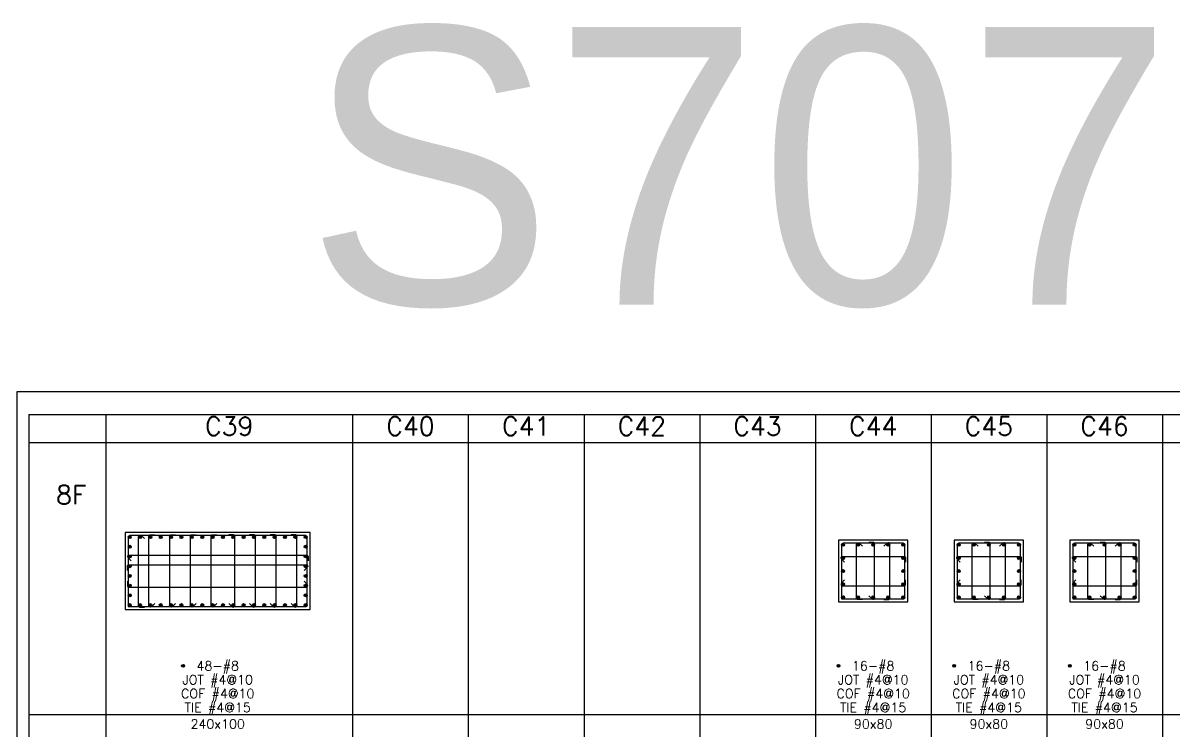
# Model space of a CAD drawing. Header units: millimetres. Extents: x 0 to 31920, y -6088 to 2522.
# Drawn here: x 19160 to 20651, y 1605 to 2522 of the extents above; entities that cross this region are included whole.
import ezdxf
from ezdxf.enums import TextEntityAlignment as Align

# ---------------------------------------------------------------- set-up
doc = ezdxf.new("R2010")
doc.units = ezdxf.units.MM
doc.header["$MEASUREMENT"] = 0
for name, color, linetype in [('DwFm', 7, 'Continuous'), ('S-DIM', 2, 'Continuous'), ('S-RC', 130, 'Continuous'), ('S-REINF', 6, 'Continuous'), ('S-REINFD', 201, 'Continuous'), ('S-STUD', 1, 'Continuous'), ('S-TEXT', 2, 'Continuous')]:
    doc.layers.add(name, color=color, linetype=linetype)
doc.styles.add('CS4', font='romans.shx', dxfattribs={"width": 0.8, "bigfont": 'lsp.shx'})
doc.styles.add('HELOPEN', font='helopen.shx')

# ---------------------------------------------------------------- blocks, each defined once
blk = doc.blocks.new('繪圖範圍')
blk.add_lwpolyline([(0, 51.1), (79.8, 51.1), (79.8, 0), (0, 0)], close=True)
blk = doc.blocks.new('A$C0be1ac68')
at = {"layer": 'S-REINFD'}
h = blk.add_hatch(color=256, dxfattribs=at)
edge = h.paths.add_edge_path()
edge.add_arc((30.9, 252.1), 1.91, 0, 360)
h = blk.add_hatch(color=256, dxfattribs=at)
edge = h.paths.add_edge_path()
edge.add_arc((44.3, 252.1), 1.91, 0, 360)
h = blk.add_hatch(color=256, dxfattribs=at)
edge = h.paths.add_edge_path()
edge.add_arc((57.8, 252.1), 1.91, 0, 360)
h = blk.add_hatch(color=256, dxfattribs=at)
edge = h.paths.add_edge_path()
edge.add_arc((71.2, 252.1), 1.91, 0, 360)
h = blk.add_hatch(color=256, dxfattribs=at)
edge = h.paths.add_edge_path()
edge.add_arc((84.6, 252.1), 1.91, 0, 360)
h = blk.add_hatch(color=256, dxfattribs=at)
edge = h.paths.add_edge_path()
edge.add_arc((98, 252.1), 1.91, 0, 360)
h = blk.add_hatch(color=256, dxfattribs=at)
edge = h.paths.add_edge_path()
edge.add_arc((111.4, 252.1), 1.91, 0, 360)
h = blk.add_hatch(color=256, dxfattribs=at)
edge = h.paths.add_edge_path()
edge.add_arc((124.9, 252.1), 1.91, 0, 360)
h = blk.add_hatch(color=256, dxfattribs=at)
edge = h.paths.add_edge_path()
edge.add_arc((138.3, 252.1), 1.91, 0, 360)
h = blk.add_hatch(color=256, dxfattribs=at)
edge = h.paths.add_edge_path()
edge.add_arc((151.7, 252.1), 1.91, 0, 360)
h = blk.add_hatch(color=256, dxfattribs=at)
edge = h.paths.add_edge_path()
edge.add_arc((165.1, 252.1), 1.91, 0, 360)
h = blk.add_hatch(color=256, dxfattribs=at)
edge = h.paths.add_edge_path()
edge.add_arc((178.6, 252.1), 1.91, 0, 360)
h = blk.add_hatch(color=256, dxfattribs=at)
edge = h.paths.add_edge_path()
edge.add_arc((192, 252.1), 1.91, 0, 360)
h = blk.add_hatch(color=256, dxfattribs=at)
edge = h.paths.add_edge_path()
edge.add_arc((205.4, 252.1), 1.91, 0, 360)
h = blk.add_hatch(color=256, dxfattribs=at)
edge = h.paths.add_edge_path()
edge.add_arc((218.8, 252.1), 1.91, 0, 360)
h = blk.add_hatch(color=256, dxfattribs=at)
edge = h.paths.add_edge_path()
edge.add_arc((232.2, 252.1), 1.91, 0, 360)
h = blk.add_hatch(color=256, dxfattribs=at)
edge = h.paths.add_edge_path()
edge.add_arc((245.7, 252.1), 1.91, 0, 360)
h = blk.add_hatch(color=256, dxfattribs=at)
edge = h.paths.add_edge_path()
edge.add_arc((259.1, 252.1), 1.91, 0, 360)
h = blk.add_hatch(color=256, dxfattribs=at)
edge = h.paths.add_edge_path()
edge.add_arc((30.9, 239.5), 1.91, 0, 360)
h = blk.add_hatch(color=256, dxfattribs=at)
edge = h.paths.add_edge_path()
edge.add_arc((259.1, 239.5), 1.91, 0, 360)
h = blk.add_hatch(color=256, dxfattribs=at)
edge = h.paths.add_edge_path()
edge.add_arc((30.9, 226.9), 1.91, 0, 360)
h = blk.add_hatch(color=256, dxfattribs=at)
edge = h.paths.add_edge_path()
edge.add_arc((259.1, 226.9), 1.91, 0, 360)
h = blk.add_hatch(color=256, dxfattribs=at)
edge = h.paths.add_edge_path()
edge.add_arc((30.9, 214.3), 1.91, 0, 360)
h = blk.add_hatch(color=256, dxfattribs=at)
edge = h.paths.add_edge_path()
edge.add_arc((259.1, 214.3), 1.91, 0, 360)
h = blk.add_hatch(color=256, dxfattribs=at)
edge = h.paths.add_edge_path()
edge.add_arc((30.9, 201.7), 1.91, 0, 360)
h = blk.add_hatch(color=256, dxfattribs=at)
edge = h.paths.add_edge_path()
edge.add_arc((259.1, 201.7), 1.91, 0, 360)
h = blk.add_hatch(color=256, dxfattribs=at)
edge = h.paths.add_edge_path()
edge.add_arc((30.9, 189.1), 1.91, 0, 360)
h = blk.add_hatch(color=256, dxfattribs=at)
edge = h.paths.add_edge_path()
edge.add_arc((259.1, 189.1), 1.91, 0, 360)
h = blk.add_hatch(color=256, dxfattribs=at)
edge = h.paths.add_edge_path()
edge.add_arc((30.9, 176.5), 1.91, 0, 360)
h = blk.add_hatch(color=256, dxfattribs=at)
edge = h.paths.add_edge_path()
edge.add_arc((30.9, 163.9), 1.91, 0, 360)
h = blk.add_hatch(color=256, dxfattribs=at)
edge = h.paths.add_edge_path()
edge.add_arc((44.3, 163.9), 1.91, 0, 360)
h = blk.add_hatch(color=256, dxfattribs=at)
edge = h.paths.add_edge_path()
edge.add_arc((57.8, 163.9), 1.91, 0, 360)
h = blk.add_hatch(color=256, dxfattribs=at)
edge = h.paths.add_edge_path()
edge.add_arc((71.2, 163.9), 1.91, 0, 360)
h = blk.add_hatch(color=256, dxfattribs=at)
edge = h.paths.add_edge_path()
edge.add_arc((84.6, 163.9), 1.91, 0, 360)
h = blk.add_hatch(color=256, dxfattribs=at)
edge = h.paths.add_edge_path()
edge.add_arc((98, 163.9), 1.91, 0, 360)
h = blk.add_hatch(color=256, dxfattribs=at)
edge = h.paths.add_edge_path()
edge.add_arc((111.4, 163.9), 1.91, 0, 360)
h = blk.add_hatch(color=256, dxfattribs=at)
edge = h.paths.add_edge_path()
edge.add_arc((124.9, 163.9), 1.91, 0, 360)
h = blk.add_hatch(color=256, dxfattribs=at)
edge = h.paths.add_edge_path()
edge.add_arc((138.3, 163.9), 1.91, 0, 360)
h = blk.add_hatch(color=256, dxfattribs=at)
edge = h.paths.add_edge_path()
edge.add_arc((151.7, 163.9), 1.91, 0, 360)
h = blk.add_hatch(color=256, dxfattribs=at)
edge = h.paths.add_edge_path()
edge.add_arc((165.1, 163.9), 1.91, 0, 360)
h = blk.add_hatch(color=256, dxfattribs=at)
edge = h.paths.add_edge_path()
edge.add_arc((178.6, 163.9), 1.91, 0, 360)
h = blk.add_hatch(color=256, dxfattribs=at)
edge = h.paths.add_edge_path()
edge.add_arc((192, 163.9), 1.91, 0, 360)
h = blk.add_hatch(color=256, dxfattribs=at)
edge = h.paths.add_edge_path()
edge.add_arc((205.4, 163.9), 1.91, 0, 360)
h = blk.add_hatch(color=256, dxfattribs=at)
edge = h.paths.add_edge_path()
edge.add_arc((218.8, 163.9), 1.91, 0, 360)
h = blk.add_hatch(color=256, dxfattribs=at)
edge = h.paths.add_edge_path()
edge.add_arc((232.2, 163.9), 1.91, 0, 360)
h = blk.add_hatch(color=256, dxfattribs=at)
edge = h.paths.add_edge_path()
edge.add_arc((245.7, 163.9), 1.91, 0, 360)
h = blk.add_hatch(color=256, dxfattribs=at)
edge = h.paths.add_edge_path()
edge.add_arc((259.1, 176.5), 1.91, 0, 360)
h = blk.add_hatch(color=256, dxfattribs=at)
edge = h.paths.add_edge_path()
edge.add_arc((259.1, 163.9), 1.91, 0, 360)
h = blk.add_hatch(color=256, dxfattribs=at)
edge = h.paths.add_edge_path()
edge.add_arc((100, 85), 1.91, 0, 360)
at = {"layer": 'S-RC'}
blk.add_lwpolyline([(25, 158), (265, 158), (265, 258), (25, 258), (25, 158)], dxfattribs=at)
at = {"layer": 'S-REINF', "color": 2}
for points in [[(29, 162), (259.1, 162, 0.414214), (261, 163.9), (261, 252.1, 0.414214), (259.1, 254), (30.9, 254, 0.414214), (29, 252.1), (29, 162)], [(49.9, 160.9), (44.3, 160.9, -0.414214), (42.4, 162.8), (42.4, 252.8, -0.653352), (45.6, 254.2), (49.9, 250.2)], [(63.3, 165.8), (59, 161.8, -0.653352), (55.8, 163.2), (55.8, 253.2, -0.414214), (57.7, 255.1), (63.3, 255.1)], [(90.2, 165.8), (85.9, 161.8, -0.653352), (82.7, 163.2), (82.7, 253.2, -0.414214), (84.6, 255.1), (90.2, 255.1)], [(117, 165.8), (112.7, 161.8, -0.653352), (109.5, 163.2), (109.5, 253.2, -0.414214), (111.4, 255.1), (117, 255.1)], [(143.9, 165.8), (139.6, 161.8, -0.653352), (136.4, 163.2), (136.4, 253.2, -0.414214), (138.3, 255.1), (143.9, 255.1)], [(159.5, 165.8), (163.9, 161.8, 0.653352), (167, 163.2), (167, 253.2, 0.414214), (165.1, 255.1), (159.5, 255.1)], [(186.4, 165.8), (190.7, 161.8, 0.653352), (193.9, 163.2), (193.9, 253.2, 0.414214), (192, 255.1), (186.4, 255.1)], [(213.2, 165.8), (217.5, 161.8, 0.653352), (220.7, 163.2), (220.7, 253.2, 0.414214), (218.8, 255.1), (213.2, 255.1)], [(240.1, 165.8), (244.4, 161.8, 0.653352), (247.6, 163.2), (247.6, 253.2, 0.414214), (245.7, 255.1), (240.1, 255.1)], [(32.8, 221.3), (28.8, 225.6, -0.653352), (30.2, 228.8), (260.2, 228.8, -0.414214), (262.1, 226.9), (262.1, 221.3)], [(27.9, 208.7), (27.9, 214.3, -0.414214), (29.8, 216.2), (259.8, 216.2, -0.653352), (261.2, 213), (257.2, 208.7)], [(27.9, 194.7), (27.9, 189.1, 0.414214), (29.8, 187.2), (259.8, 187.2, 0.653352), (261.2, 190.4), (257.2, 194.7)]]:
    blk.add_lwpolyline(points, format="xyb", dxfattribs=at)
at = {"layer": 'S-REINFD'}
for centre in [(30.9, 252.1), (44.3, 252.1), (57.8, 252.1), (71.2, 252.1), (84.6, 252.1), (98, 252.1), (111.4, 252.1), (124.9, 252.1), (138.3, 252.1), (151.7, 252.1), (165.1, 252.1), (178.6, 252.1), (192, 252.1), (205.4, 252.1), (218.8, 252.1), (232.2, 252.1), (245.7, 252.1), (259.1, 252.1), (30.9, 239.5), (259.1, 239.5), (30.9, 226.9), (259.1, 226.9), (30.9, 214.3), (259.1, 214.3), (30.9, 201.7), (259.1, 201.7), (30.9, 189.1), (259.1, 189.1), (30.9, 176.5), (30.9, 163.9), (44.3, 163.9), (57.8, 163.9), (71.2, 163.9), (84.6, 163.9), (98, 163.9), (111.4, 163.9), (124.9, 163.9), (138.3, 163.9), (151.7, 163.9), (165.1, 163.9), (178.6, 163.9), (192, 163.9), (205.4, 163.9), (218.8, 163.9), (232.2, 163.9), (245.7, 163.9), (259.1, 176.5), (259.1, 163.9), (100, 85)]:
    blk.add_circle(centre, 1.91, dxfattribs=at)
at = {"layer": 'S-TEXT', "style": 'CS4'}
for s, p in [('48-#8', (145, 79)), ('JOT #4@10', (145, 61)), ('COF #4@10', (145, 43)), ('TIE #4@15', (145, 25)), ('240x100', (145, 3.5))]:
    blk.add_text(s, height=12, dxfattribs=at).set_placement(p, align=Align.CENTER)
blk = doc.blocks.new('A$Cf9758ce0')
at = {"layer": 'S-REINFD'}
h = blk.add_hatch(color=256, dxfattribs=at)
edge = h.paths.add_edge_path()
edge.add_arc((35.9, 242.1), 1.91, 0, 360)
h = blk.add_hatch(color=256, dxfattribs=at)
edge = h.paths.add_edge_path()
edge.add_arc((55.5, 242.1), 1.91, 0, 360)
h = blk.add_hatch(color=256, dxfattribs=at)
edge = h.paths.add_edge_path()
edge.add_arc((75, 242.1), 1.91, 0, 360)
h = blk.add_hatch(color=256, dxfattribs=at)
edge = h.paths.add_edge_path()
edge.add_arc((94.5, 242.1), 1.91, 0, 360)
h = blk.add_hatch(color=256, dxfattribs=at)
edge = h.paths.add_edge_path()
edge.add_arc((114.1, 242.1), 1.91, 0, 360)
h = blk.add_hatch(color=256, dxfattribs=at)
edge = h.paths.add_edge_path()
edge.add_arc((35.9, 225), 1.91, 0, 360)
h = blk.add_hatch(color=256, dxfattribs=at)
edge = h.paths.add_edge_path()
edge.add_arc((114.1, 225), 1.91, 0, 360)
h = blk.add_hatch(color=256, dxfattribs=at)
edge = h.paths.add_edge_path()
edge.add_arc((35.9, 208), 1.91, 0, 360)
h = blk.add_hatch(color=256, dxfattribs=at)
edge = h.paths.add_edge_path()
edge.add_arc((114.1, 208), 1.91, 0, 360)
h = blk.add_hatch(color=256, dxfattribs=at)
edge = h.paths.add_edge_path()
edge.add_arc((35.9, 191), 1.91, 0, 360)
h = blk.add_hatch(color=256, dxfattribs=at)
edge = h.paths.add_edge_path()
edge.add_arc((114.1, 191), 1.91, 0, 360)
h = blk.add_hatch(color=256, dxfattribs=at)
edge = h.paths.add_edge_path()
edge.add_arc((35.9, 173.9), 1.91, 0, 360)
h = blk.add_hatch(color=256, dxfattribs=at)
edge = h.paths.add_edge_path()
edge.add_arc((55.5, 173.9), 1.91, 0, 360)
h = blk.add_hatch(color=256, dxfattribs=at)
edge = h.paths.add_edge_path()
edge.add_arc((75, 173.9), 1.91, 0, 360)
h = blk.add_hatch(color=256, dxfattribs=at)
edge = h.paths.add_edge_path()
edge.add_arc((94.5, 173.9), 1.91, 0, 360)
h = blk.add_hatch(color=256, dxfattribs=at)
edge = h.paths.add_edge_path()
edge.add_arc((114.1, 173.9), 1.91, 0, 360)
h = blk.add_hatch(color=256, dxfattribs=at)
edge = h.paths.add_edge_path()
edge.add_arc((30, 85), 1.91, 0, 360)
at = {"layer": 'S-RC'}
blk.add_lwpolyline([(30, 168), (120, 168), (120, 248), (30, 248), (30, 168)], dxfattribs=at)
at = {"layer": 'S-REINF', "color": 2}
for points in [[(34, 172), (114.1, 172, 0.414214), (116, 173.9), (116, 242.1, 0.414214), (114.1, 244), (35.9, 244, 0.414214), (34, 242.1), (34, 172)], [(61, 170.9), (55.4, 170.9, -0.414214), (53.5, 172.8), (53.5, 242.8, -0.653352), (56.7, 244.2), (61, 240.2)], [(69.4, 175.8), (73.7, 171.8, 0.653352), (76.9, 173.2), (76.9, 243.2, 0.414214), (75, 245.1), (69.4, 245.1)], [(89, 170.9), (94.6, 170.9, 0.414214), (96.5, 172.8), (96.5, 242.8, 0.653352), (93.3, 244.2), (89, 240.2)], [(37.8, 219.5), (33.8, 223.8, -0.653352), (35.2, 227), (115.2, 227, -0.414214), (117.1, 225.1), (117.1, 219.5)], [(37.8, 196.5), (33.8, 192.2, 0.653352), (35.2, 189), (115.2, 189, 0.414214), (117.1, 190.9), (117.1, 196.5)]]:
    blk.add_lwpolyline(points, format="xyb", dxfattribs=at)
at = {"layer": 'S-REINFD'}
for centre in [(35.9, 242.1), (55.5, 242.1), (75, 242.1), (94.5, 242.1), (114.1, 242.1), (35.9, 225), (114.1, 225), (35.9, 208), (114.1, 208), (35.9, 191), (114.1, 191), (35.9, 173.9), (55.5, 173.9), (75, 173.9), (94.5, 173.9), (114.1, 173.9), (30, 85)]:
    blk.add_circle(centre, 1.91, dxfattribs=at)
at = {"layer": 'S-TEXT', "style": 'CS4'}
for s, p in [('16-#8', (75, 79)), ('JOT #4@10', (75, 61)), ('COF #4@10', (75, 43)), ('TIE #4@15', (75, 25)), ('90x80', (75, 3.5))]:
    blk.add_text(s, height=12, dxfattribs=at).set_placement(p, align=Align.CENTER)
blk = doc.blocks.new('A$C5af6900e')
at = {"layer": 'S-REINFD'}
h = blk.add_hatch(color=256, dxfattribs=at)
edge = h.paths.add_edge_path()
edge.add_arc((35.9, 242.1), 1.91, 0, 360)
h = blk.add_hatch(color=256, dxfattribs=at)
edge = h.paths.add_edge_path()
edge.add_arc((55.5, 242.1), 1.91, 0, 360)
h = blk.add_hatch(color=256, dxfattribs=at)
edge = h.paths.add_edge_path()
edge.add_arc((75, 242.1), 1.91, 0, 360)
h = blk.add_hatch(color=256, dxfattribs=at)
edge = h.paths.add_edge_path()
edge.add_arc((94.5, 242.1), 1.91, 0, 360)
h = blk.add_hatch(color=256, dxfattribs=at)
edge = h.paths.add_edge_path()
edge.add_arc((114.1, 242.1), 1.91, 0, 360)
h = blk.add_hatch(color=256, dxfattribs=at)
edge = h.paths.add_edge_path()
edge.add_arc((35.9, 225), 1.91, 0, 360)
h = blk.add_hatch(color=256, dxfattribs=at)
edge = h.paths.add_edge_path()
edge.add_arc((114.1, 225), 1.91, 0, 360)
h = blk.add_hatch(color=256, dxfattribs=at)
edge = h.paths.add_edge_path()
edge.add_arc((35.9, 208), 1.91, 0, 360)
h = blk.add_hatch(color=256, dxfattribs=at)
edge = h.paths.add_edge_path()
edge.add_arc((114.1, 208), 1.91, 0, 360)
h = blk.add_hatch(color=256, dxfattribs=at)
edge = h.paths.add_edge_path()
edge.add_arc((35.9, 191), 1.91, 0, 360)
h = blk.add_hatch(color=256, dxfattribs=at)
edge = h.paths.add_edge_path()
edge.add_arc((114.1, 191), 1.91, 0, 360)
h = blk.add_hatch(color=256, dxfattribs=at)
edge = h.paths.add_edge_path()
edge.add_arc((35.9, 173.9), 1.91, 0, 360)
h = blk.add_hatch(color=256, dxfattribs=at)
edge = h.paths.add_edge_path()
edge.add_arc((55.5, 173.9), 1.91, 0, 360)
h = blk.add_hatch(color=256, dxfattribs=at)
edge = h.paths.add_edge_path()
edge.add_arc((75, 173.9), 1.91, 0, 360)
h = blk.add_hatch(color=256, dxfattribs=at)
edge = h.paths.add_edge_path()
edge.add_arc((94.5, 173.9), 1.91, 0, 360)
h = blk.add_hatch(color=256, dxfattribs=at)
edge = h.paths.add_edge_path()
edge.add_arc((114.1, 173.9), 1.91, 0, 360)
h = blk.add_hatch(color=256, dxfattribs=at)
edge = h.paths.add_edge_path()
edge.add_arc((30, 85), 1.91, 0, 360)
at = {"layer": 'S-RC'}
blk.add_lwpolyline([(30, 168), (120, 168), (120, 248), (30, 248), (30, 168)], dxfattribs=at)
at = {"layer": 'S-REINF', "color": 2}
for points in [[(34, 172), (114.1, 172, 0.414214), (116, 173.9), (116, 242.1, 0.414214), (114.1, 244), (35.9, 244, 0.414214), (34, 242.1), (34, 172)], [(61, 170.9), (55.4, 170.9, -0.414214), (53.5, 172.8), (53.5, 242.8, -0.653352), (56.7, 244.2), (61, 240.2)], [(69.4, 175.8), (73.7, 171.8, 0.653352), (76.9, 173.2), (76.9, 243.2, 0.414214), (75, 245.1), (69.4, 245.1)], [(89, 170.9), (94.6, 170.9, 0.414214), (96.5, 172.8), (96.5, 242.8, 0.653352), (93.3, 244.2), (89, 240.2)], [(37.8, 219.5), (33.8, 223.8, -0.653352), (35.2, 227), (115.2, 227, -0.414214), (117.1, 225.1), (117.1, 219.5)], [(37.8, 196.5), (33.8, 192.2, 0.653352), (35.2, 189), (115.2, 189, 0.414214), (117.1, 190.9), (117.1, 196.5)]]:
    blk.add_lwpolyline(points, format="xyb", dxfattribs=at)
at = {"layer": 'S-REINFD'}
for centre in [(35.9, 242.1), (55.5, 242.1), (75, 242.1), (94.5, 242.1), (114.1, 242.1), (35.9, 225), (114.1, 225), (35.9, 208), (114.1, 208), (35.9, 191), (114.1, 191), (35.9, 173.9), (55.5, 173.9), (75, 173.9), (94.5, 173.9), (114.1, 173.9), (30, 85)]:
    blk.add_circle(centre, 1.91, dxfattribs=at)
at = {"layer": 'S-TEXT', "style": 'CS4'}
for s, p in [('16-#8', (75, 79)), ('JOT #4@10', (75, 61)), ('COF #4@10', (75, 43)), ('TIE #4@15', (75, 25)), ('90x80', (75, 3.5))]:
    blk.add_text(s, height=12, dxfattribs=at).set_placement(p, align=Align.CENTER)
blk = doc.blocks.new('A$C789d3e58')
at = {"layer": 'S-REINFD'}
h = blk.add_hatch(color=256, dxfattribs=at)
edge = h.paths.add_edge_path()
edge.add_arc((35.9, 242.1), 1.91, 0, 360)
h = blk.add_hatch(color=256, dxfattribs=at)
edge = h.paths.add_edge_path()
edge.add_arc((55.5, 242.1), 1.91, 0, 360)
h = blk.add_hatch(color=256, dxfattribs=at)
edge = h.paths.add_edge_path()
edge.add_arc((75, 242.1), 1.91, 0, 360)
h = blk.add_hatch(color=256, dxfattribs=at)
edge = h.paths.add_edge_path()
edge.add_arc((94.5, 242.1), 1.91, 0, 360)
h = blk.add_hatch(color=256, dxfattribs=at)
edge = h.paths.add_edge_path()
edge.add_arc((114.1, 242.1), 1.91, 0, 360)
h = blk.add_hatch(color=256, dxfattribs=at)
edge = h.paths.add_edge_path()
edge.add_arc((35.9, 225), 1.91, 0, 360)
h = blk.add_hatch(color=256, dxfattribs=at)
edge = h.paths.add_edge_path()
edge.add_arc((114.1, 225), 1.91, 0, 360)
h = blk.add_hatch(color=256, dxfattribs=at)
edge = h.paths.add_edge_path()
edge.add_arc((35.9, 208), 1.91, 0, 360)
h = blk.add_hatch(color=256, dxfattribs=at)
edge = h.paths.add_edge_path()
edge.add_arc((114.1, 208), 1.91, 0, 360)
h = blk.add_hatch(color=256, dxfattribs=at)
edge = h.paths.add_edge_path()
edge.add_arc((35.9, 191), 1.91, 0, 360)
h = blk.add_hatch(color=256, dxfattribs=at)
edge = h.paths.add_edge_path()
edge.add_arc((114.1, 191), 1.91, 0, 360)
h = blk.add_hatch(color=256, dxfattribs=at)
edge = h.paths.add_edge_path()
edge.add_arc((35.9, 173.9), 1.91, 0, 360)
h = blk.add_hatch(color=256, dxfattribs=at)
edge = h.paths.add_edge_path()
edge.add_arc((55.5, 173.9), 1.91, 0, 360)
h = blk.add_hatch(color=256, dxfattribs=at)
edge = h.paths.add_edge_path()
edge.add_arc((75, 173.9), 1.91, 0, 360)
h = blk.add_hatch(color=256, dxfattribs=at)
edge = h.paths.add_edge_path()
edge.add_arc((94.5, 173.9), 1.91, 0, 360)
h = blk.add_hatch(color=256, dxfattribs=at)
edge = h.paths.add_edge_path()
edge.add_arc((114.1, 173.9), 1.91, 0, 360)
h = blk.add_hatch(color=256, dxfattribs=at)
edge = h.paths.add_edge_path()
edge.add_arc((30, 85), 1.91, 0, 360)
at = {"layer": 'S-RC'}
blk.add_lwpolyline([(30, 168), (120, 168), (120, 248), (30, 248), (30, 168)], dxfattribs=at)
at = {"layer": 'S-REINF', "color": 2}
for points in [[(34, 172), (114.1, 172, 0.414214), (116, 173.9), (116, 242.1, 0.414214), (114.1, 244), (35.9, 244, 0.414214), (34, 242.1), (34, 172)], [(61, 170.9), (55.4, 170.9, -0.414214), (53.5, 172.8), (53.5, 242.8, -0.653352), (56.7, 244.2), (61, 240.2)], [(69.4, 175.8), (73.7, 171.8, 0.653352), (76.9, 173.2), (76.9, 243.2, 0.414214), (75, 245.1), (69.4, 245.1)], [(89, 170.9), (94.6, 170.9, 0.414214), (96.5, 172.8), (96.5, 242.8, 0.653352), (93.3, 244.2), (89, 240.2)], [(37.8, 219.5), (33.8, 223.8, -0.653352), (35.2, 227), (115.2, 227, -0.414214), (117.1, 225.1), (117.1, 219.5)], [(37.8, 196.5), (33.8, 192.2, 0.653352), (35.2, 189), (115.2, 189, 0.414214), (117.1, 190.9), (117.1, 196.5)]]:
    blk.add_lwpolyline(points, format="xyb", dxfattribs=at)
at = {"layer": 'S-REINFD'}
for centre in [(35.9, 242.1), (55.5, 242.1), (75, 242.1), (94.5, 242.1), (114.1, 242.1), (35.9, 225), (114.1, 225), (35.9, 208), (114.1, 208), (35.9, 191), (114.1, 191), (35.9, 173.9), (55.5, 173.9), (75, 173.9), (94.5, 173.9), (114.1, 173.9), (30, 85)]:
    blk.add_circle(centre, 1.91, dxfattribs=at)
at = {"layer": 'S-TEXT', "style": 'CS4'}
for s, p in [('16-#8', (75, 79)), ('JOT #4@10', (75, 61)), ('COF #4@10', (75, 43)), ('TIE #4@15', (75, 25)), ('90x80', (75, 3.5))]:
    blk.add_text(s, height=12, dxfattribs=at).set_placement(p, align=Align.CENTER)

msp = doc.modelspace()

# ---------------------------------------------------------------- linework, layer by layer
at = {"layer": 'S-STUD'}
for p, q in [((19167, 2014), (22287, 2014)), ((19167, 2014), (19167, 103)), ((19267, 2014), (19267, 103)), ((19587, 2014), (19587, 103)), ((19737, 2014), (19737, 103)), ((19887, 2014), (19887, 103)), ((20037, 2014), (20037, 103)), ((20187, 2014), (20187, 103)), ((20337, 2014), (20337, 103)), ((20487, 2014), (20487, 103)), ((20637, 2014), (20637, 103)), ((19167, 1978), (22287, 1978)), ((19167, 1625), (22287, 1625))]:
    msp.add_line(p, q, dxfattribs=at)

# ---------------------------------------------------------------- block references
at = {"layer": 'DwFm', "xscale": 40, "yscale": 40, "zscale": 40}
msp.add_blockref('繪圖範圍', (19152, 0), dxfattribs=at)
at = {"layer": 'S-DIM'}
for name, p in [('A$C0be1ac68', (19267, 1603)), ('A$Cf9758ce0', (20187, 1603)), ('A$C5af6900e', (20337, 1603)), ('A$C789d3e58', (20487, 1603))]:
    msp.add_blockref(name, p, dxfattribs=at)

# ---------------------------------------------------------------- texts
at = {"color": 4, "style": 'HELOPEN'}
msp.add_text('S707', height=360, dxfattribs=at).set_placement((19526.1, 2156.8))
at = {"layer": 'S-TEXT', "style": 'CS4'}
for s, p in [('C39', (19427, 1987)), ('C40', (19662, 1987)), ('C41', (19812, 1987)), ('C42', (19962, 1987)), ('C43', (20112, 1987)), ('C44', (20262, 1987)), ('C45', (20412, 1987)), ('C46', (20562, 1987)), ('8F', (19222, 1898))]:
    msp.add_text(s, height=24, dxfattribs=at).set_placement(p, align=Align.CENTER)

doc.saveas('drawing.dxf')
